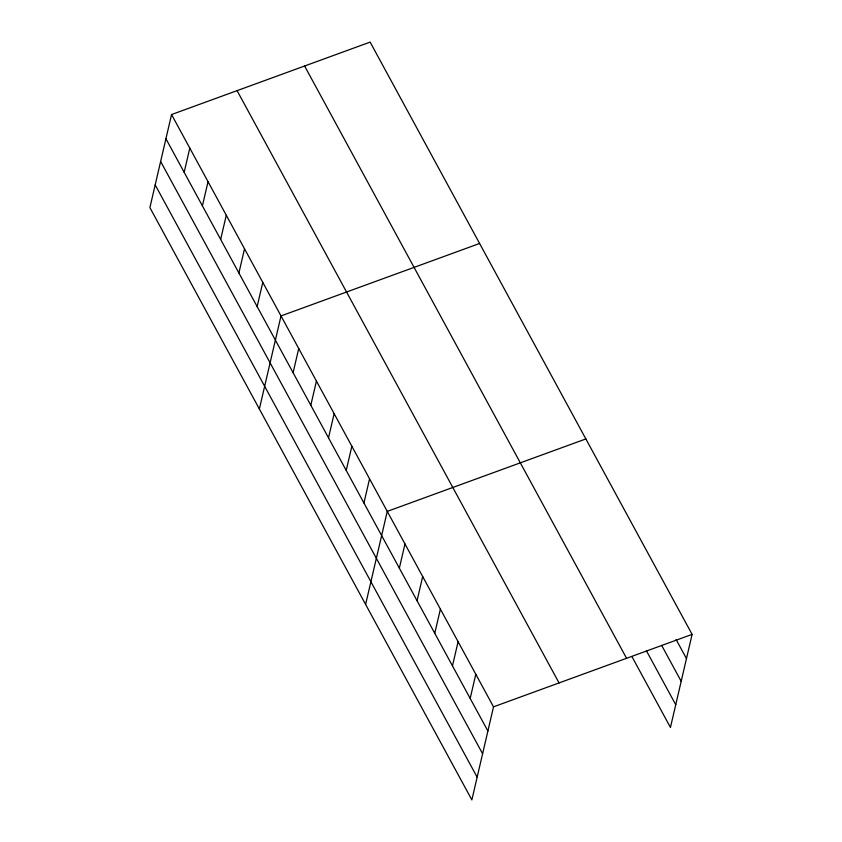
<?xml version="1.0" encoding="UTF-8"?>
<svg xmlns="http://www.w3.org/2000/svg" width="842" height="842" viewBox="0 0 842 842"><rect width="100%" height="100%" fill="white"/><g stroke="black" fill="none" stroke-linecap="round" stroke-linejoin="round"><path stroke-width="1.26" d="M171.547 114.554L149.897 207.616L471.867 799.9L493.517 706.838L171.547 114.554L370.133 42.1L692.103 634.384L670.453 727.446L631.984 656.676M184.166 172.305L189.797 148.118M202.406 205.869L208.037 181.683M220.657 239.433L226.287 215.236M238.896 272.997L244.527 248.8M257.147 306.562L262.778 282.365M259.368 408.991L281.017 315.929L479.603 243.475M293.1 372.69L298.731 348.504M310.803 405.276L316.434 381.079M328.517 437.851L334.148 413.654M346.22 470.425L351.851 446.228M363.933 503L369.564 478.814M365.617 604.44L387.267 511.389L585.853 438.935M399.35 568.15L404.981 543.964M417.053 600.725L422.684 576.538M434.767 633.3L440.398 609.113M452.47 665.875L458.101 641.688M470.183 698.45L475.814 674.263M493.517 706.838L692.103 634.384M676.094 639.478L686.472 658.581M661.644 645.361L681.189 681.304M646.424 650.803L675.737 704.722M304.604 66.013L626.574 658.297M237.086 90.641L559.056 682.925M165.916 138.741L487.886 731.024M160.633 161.475L482.603 753.758M155.181 184.882L477.151 777.177"/></g></svg>
